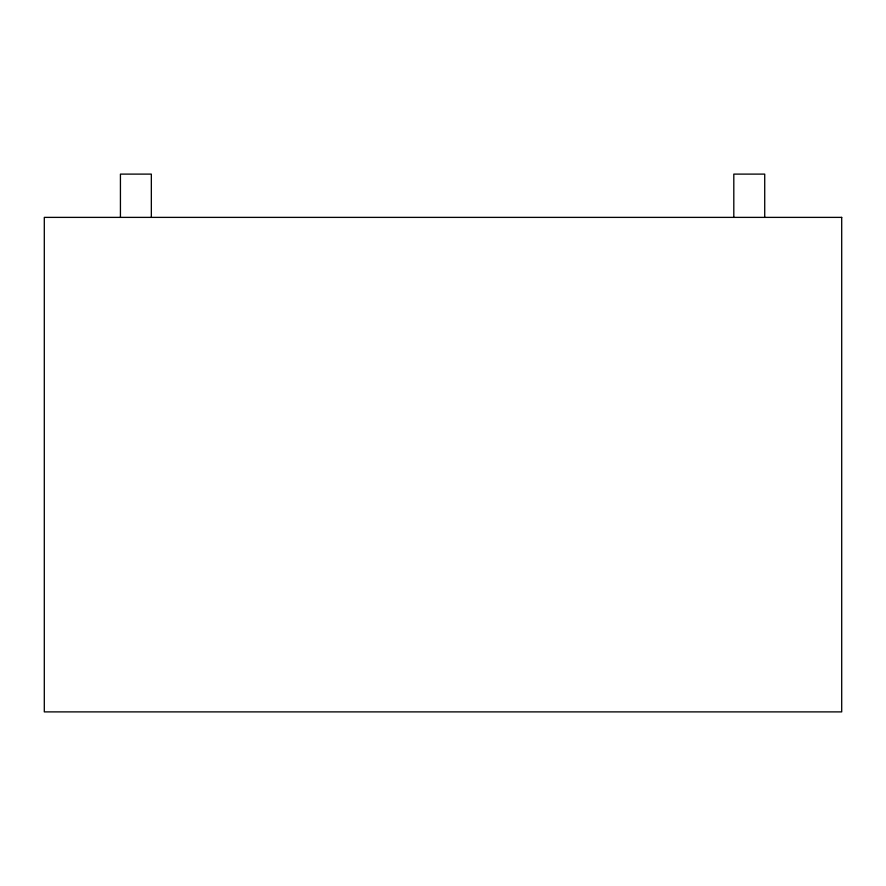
<?xml version="1.0" encoding="UTF-8"?>
<svg xmlns="http://www.w3.org/2000/svg" width="886" height="886" viewBox="0 0 886 886"><rect width="100%" height="100%" fill="white"/><g stroke="black" fill="none" stroke-linecap="round" stroke-linejoin="round"><path stroke-width="1.33" d="M764.718 217.38L764.718 174.11L733.807 174.11L733.807 217.38M151.34 217.38L151.34 174.11L120.43 174.11L120.43 217.38M841.7 217.38L44.3 217.38L44.3 711.89L841.7 711.89L841.7 217.38"/></g></svg>
